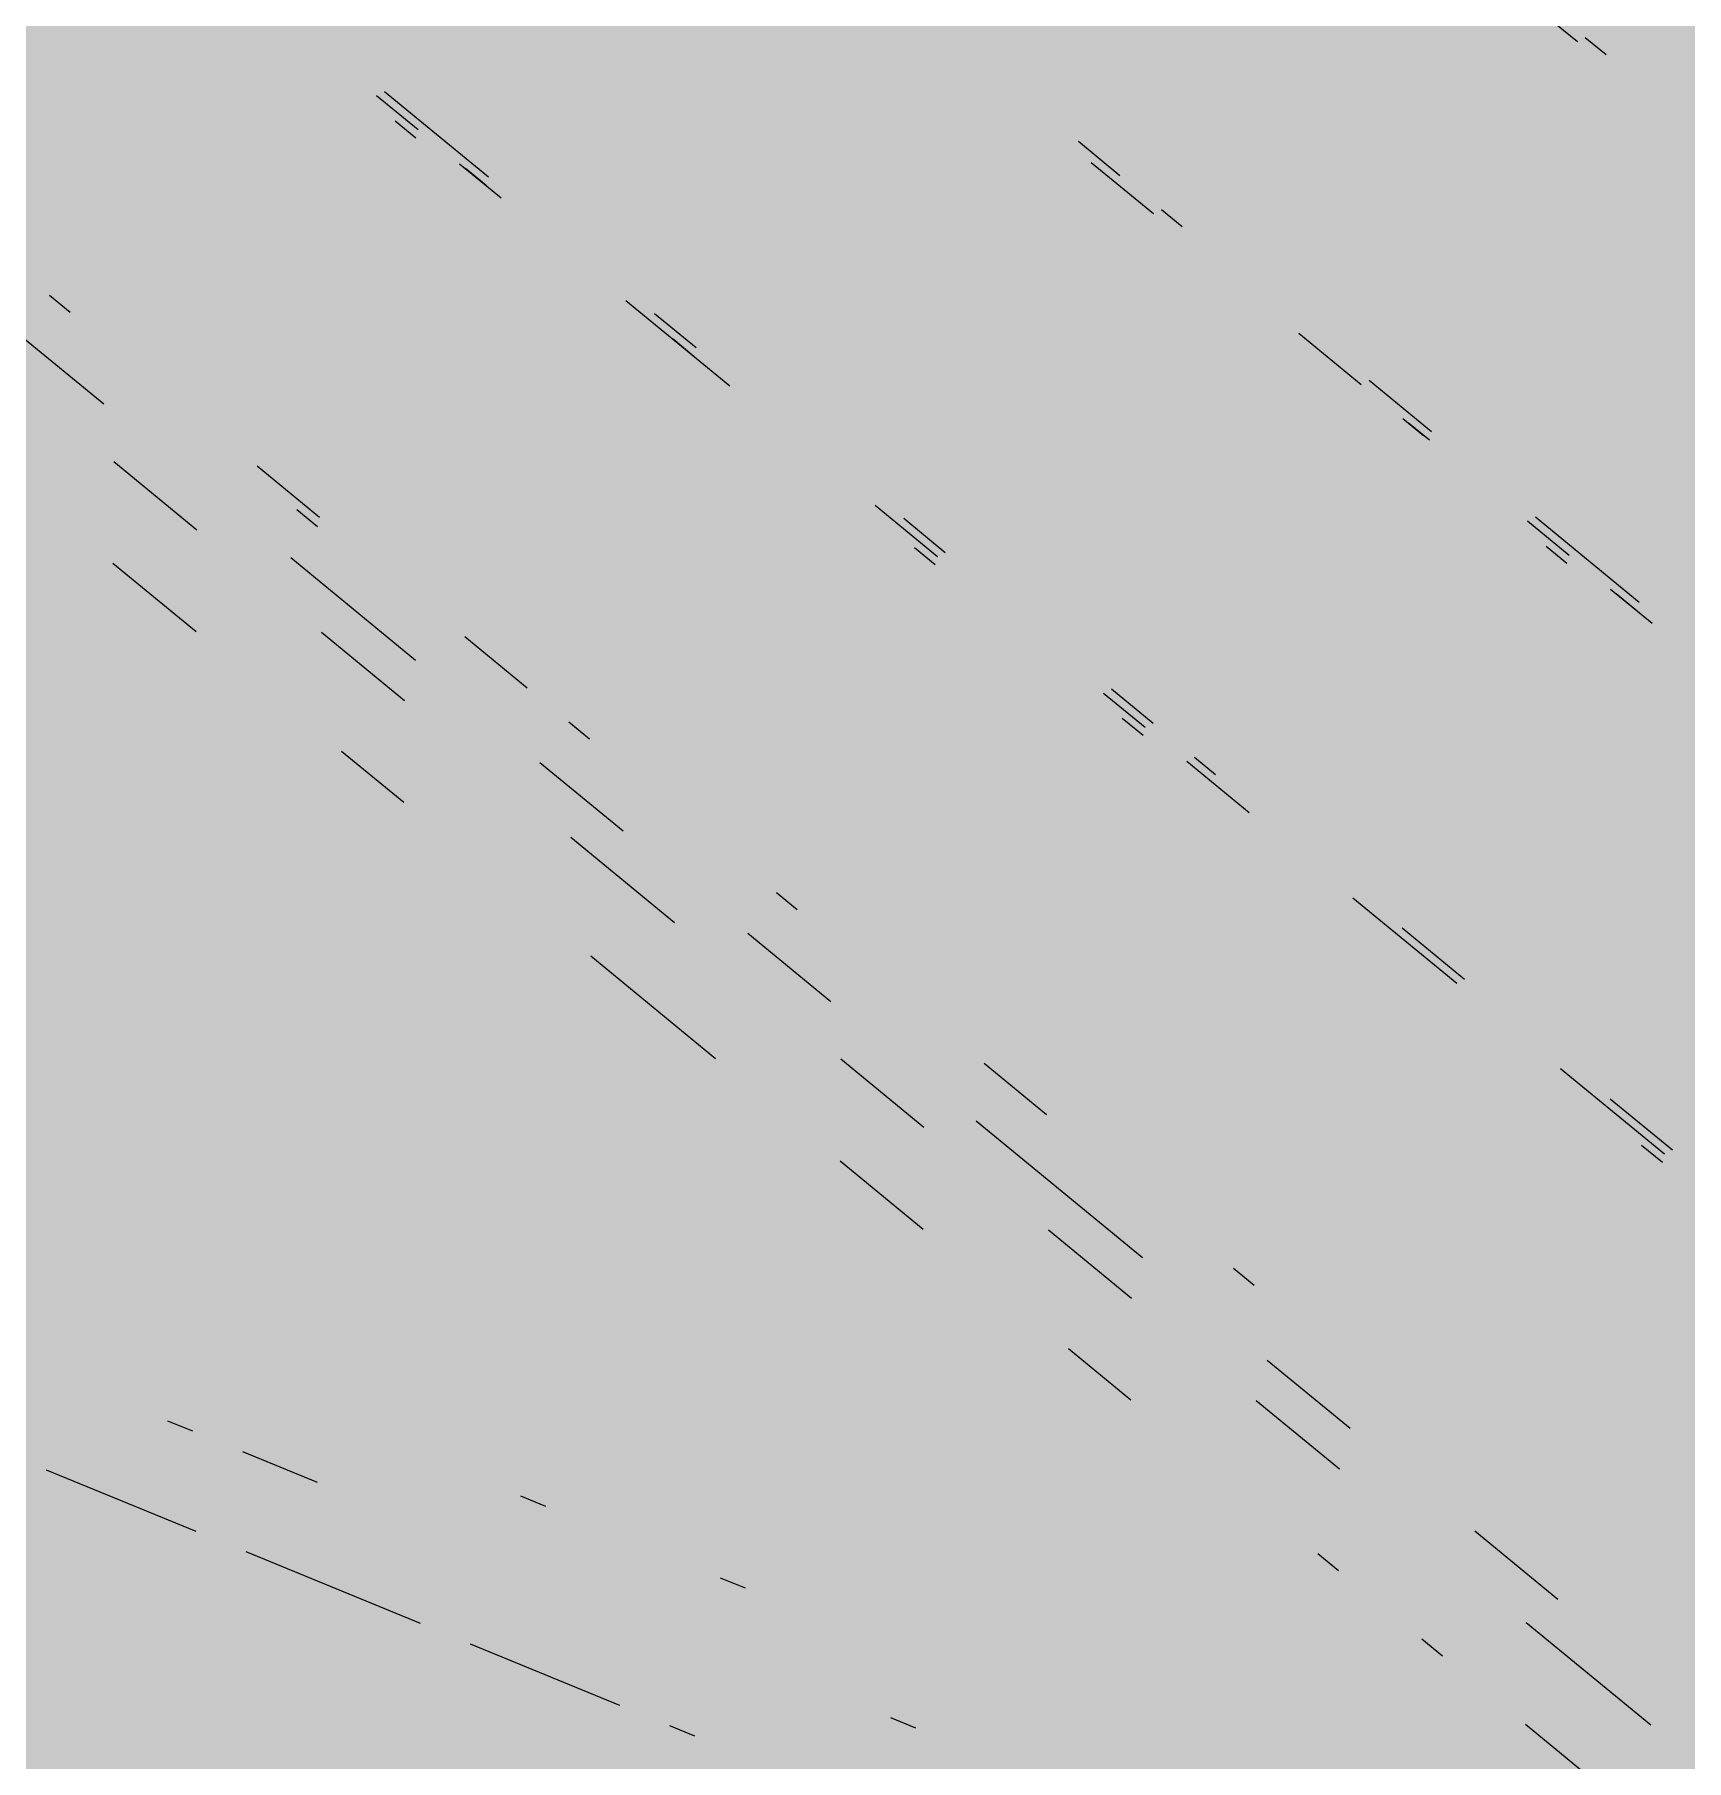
# Paper-space layout '03 3D Building and Roof' of a CAD drawing. Header units: millimetres. Extents: x 5 to 415, y 5 to 292.
# Drawn here: x 255.083 to 257.689, y 71.711 to 74.434 of the extents above; entities that cross this region are included whole.
import ezdxf

# ---------------------------------------------------------------- set-up
doc = ezdxf.new("R2010")
doc.units = ezdxf.units.MM
doc.layers.add('EXISTING', color=7, linetype='Continuous')
doc.layers.add('IMAGES', color=7, linetype='Continuous')

# ---------------------------------------------------------------- blocks, each defined once
blk = doc.blocks.new('SHEET_03')
at = {"layer": 'EXISTING', "color": 250, "lineweight": 9}
for p, q in [((257.4185, 74.5035), (257.5168, 74.4227)), ((257.562, 74.4016), (257.5293, 74.4285)), ((255.6228, 74.3375), (255.6884, 74.2836)), ((255.7992, 74.2087), (255.6353, 74.3434)), ((255.685, 74.2702), (255.6522, 74.2972)), ((256.7953, 74.2109), (256.7297, 74.2648)), ((255.7539, 74.2298), (255.8194, 74.1759)), ((256.75, 74.232), (256.8483, 74.1512)), ((255.7958, 74.1953), (255.763, 74.2222)), ((256.8935, 74.1301), (256.8608, 74.157)), ((255.1396, 73.9952), (255.1068, 74.0222)), ((256.016, 74.0143), (256.1798, 73.8796)), ((256.1268, 73.9394), (256.0613, 73.9932)), ((255.0616, 73.9586), (255.1926, 73.8509)), ((256.1234, 73.926), (256.0906, 73.9529)), ((257.0776, 73.9626), (257.1759, 73.8818)), ((257.2867, 73.8069), (257.1884, 73.8877)), ((257.2415, 73.828), (257.2742, 73.801)), ((257.2833, 73.7935), (257.2506, 73.8204)), ((255.2083, 73.7601), (255.3394, 73.6524)), ((255.5328, 73.672), (255.4345, 73.7528)), ((255.5298, 73.6571), (255.497, 73.6841)), ((256.4092, 73.6911), (256.5075, 73.6103)), ((256.5199, 73.6162), (256.4544, 73.67)), ((257.438, 73.6664), (257.5036, 73.6125)), ((257.6143, 73.5376), (257.4505, 73.6722)), ((257.5002, 73.5991), (257.4674, 73.626)), ((255.3382, 73.4913), (255.2071, 73.599)), ((255.4875, 73.6085), (255.6841, 73.4469)), ((256.5041, 73.5969), (256.4713, 73.6238)), ((257.5691, 73.5586), (257.6346, 73.5048)), ((257.611, 73.5241), (257.5782, 73.5511)), ((255.536, 73.4908), (255.667, 73.383)), ((255.8604, 73.4027), (255.7621, 73.4835)), ((256.7696, 73.3948), (256.8351, 73.341)), ((256.8476, 73.3468), (256.7821, 73.4007)), ((256.8317, 73.3276), (256.7989, 73.3545)), ((255.9587, 73.3219), (255.9259, 73.3488)), ((255.6658, 73.222), (255.5675, 73.3028)), ((255.8806, 73.2853), (256.0117, 73.1775)), ((256.9006, 73.2871), (256.9989, 73.2063)), ((256.9459, 73.266), (256.9131, 73.293)), ((255.9291, 73.1676), (256.0929, 73.0329)), ((256.2863, 73.0526), (256.2536, 73.0795)), ((257.1627, 73.0717), (257.3265, 72.937)), ((256.2083, 73.0159), (256.3393, 72.9082)), ((257.339, 72.9429), (257.2407, 73.0237)), ((256.1573, 72.818), (255.9607, 72.9796)), ((256.355, 72.8175), (256.4861, 72.7097)), ((256.6795, 72.7294), (256.5812, 72.8102)), ((257.4904, 72.8023), (257.6542, 72.6677)), ((257.6667, 72.6735), (257.5684, 72.7543)), ((256.5687, 72.7197), (256.8308, 72.5042)), ((257.6508, 72.6542), (257.618, 72.6812)), ((256.4849, 72.5486), (256.3539, 72.6564)), ((256.6827, 72.5481), (256.8137, 72.4404)), ((257.0071, 72.4601), (256.9744, 72.487)), ((256.8126, 72.2793), (256.7143, 72.3601)), ((257.0274, 72.3426), (257.1584, 72.2349)), ((257.0103, 72.2788), (257.1414, 72.1711)), ((255.2933, 72.2468), (255.3326, 72.2307)), ((255.4112, 72.1984), (255.5292, 72.1499)), ((255.3384, 72.0721), (255.1025, 72.169)), ((255.8899, 72.1117), (255.8506, 72.1278)), ((257.355, 72.0733), (257.4861, 71.9655)), ((255.6923, 71.9268), (255.4171, 72.0398)), ((257.1402, 72.01), (257.1074, 72.0369)), ((256.2045, 71.9825), (256.1652, 71.9986)), ((257.4362, 71.9287), (257.6328, 71.7671)), ((256.0068, 71.7976), (255.7709, 71.8945)), ((257.304, 71.8753), (257.2712, 71.9023)), ((256.4334, 71.7785), (256.4727, 71.7624)), ((256.1248, 71.7492), (256.0855, 71.7653)), ((257.6316, 71.606), (257.4351, 71.7676))]:
    blk.add_line(p, q, dxfattribs=at)
at = {"layer": 'IMAGES', "color": 7}
for points in [[(254.8364, 74.4202), (255.2218, 74.4202), (254.8364, 74.5166), (255.2218, 74.5166)], [(255.2218, 74.4202), (255.3182, 74.4202), (255.2218, 74.5166), (255.3182, 74.5166)], [(255.3182, 74.4202), (255.5109, 74.4202), (255.3182, 74.5166), (255.5109, 74.5166)], [(255.5109, 74.4202), (255.6073, 74.4202), (255.5109, 74.5166), (255.6073, 74.5166)], [(255.6073, 74.4202), (256.1855, 74.4202), (255.6073, 74.5166), (256.1855, 74.5166)], [(256.1855, 74.4202), (256.2818, 74.4202), (256.1855, 74.5166), (256.2818, 74.5166)], [(256.2818, 74.4202), (256.3782, 74.4202), (256.2818, 74.5166), (256.3782, 74.5166)], [(256.3782, 74.4202), (256.5709, 74.4202), (256.3782, 74.5166), (256.5709, 74.5166)], [(256.5709, 74.4202), (257.2455, 74.4202), (256.5709, 74.5166), (257.2455, 74.5166)], [(257.2455, 74.4202), (257.3418, 74.4202), (257.2455, 74.5166), (257.3418, 74.5166)], [(257.3418, 74.4202), (257.5345, 74.4202), (257.3418, 74.5166), (257.5345, 74.5166)], [(257.5345, 74.4202), (257.6309, 74.4202), (257.5345, 74.5166), (257.6309, 74.5166)], [(257.6309, 74.4202), (257.7273, 74.4202), (257.6309, 74.5166), (257.7273, 74.5166)], [(254.9327, 74.3238), (255.3182, 74.3238), (254.9327, 74.4202), (255.3182, 74.4202)], [(255.3182, 74.3238), (255.5109, 74.3238), (255.3182, 74.4202), (255.5109, 74.4202)], [(255.5109, 74.3238), (255.6073, 74.3238), (255.5109, 74.4202), (255.6073, 74.4202)], [(255.6073, 74.3238), (255.7036, 74.3238), (255.6073, 74.4202), (255.7036, 74.4202)], [(255.7036, 74.3238), (255.8, 74.3238), (255.7036, 74.4202), (255.8, 74.4202)], [(255.8, 74.3238), (255.8964, 74.3238), (255.8, 74.4202), (255.8964, 74.4202)], [(255.8964, 74.3238), (256.3782, 74.3238), (255.8964, 74.4202), (256.3782, 74.4202)], [(256.3782, 74.3238), (256.4745, 74.3238), (256.3782, 74.4202), (256.4745, 74.4202)], [(256.4745, 74.3238), (256.6673, 74.3238), (256.4745, 74.4202), (256.6673, 74.4202)], [(256.6673, 74.3238), (256.7636, 74.3238), (256.6673, 74.4202), (256.7636, 74.4202)], [(256.7636, 74.3238), (256.86, 74.3238), (256.7636, 74.4202), (256.86, 74.4202)], [(256.86, 74.3238), (257.3418, 74.3238), (256.86, 74.4202), (257.3418, 74.4202)], [(257.3418, 74.3238), (257.4382, 74.3238), (257.3418, 74.4202), (257.4382, 74.4202)], [(257.4382, 74.3238), (257.6309, 74.3238), (257.4382, 74.4202), (257.6309, 74.4202)], [(257.6309, 74.3238), (257.7273, 74.3238), (257.6309, 74.4202), (257.7273, 74.4202)], [(255.0291, 74.2274), (255.1255, 74.2274), (255.0291, 74.3238), (255.1255, 74.3238)], [(255.1255, 74.2274), (255.5109, 74.2274), (255.1255, 74.3238), (255.5109, 74.3238)], [(255.5109, 74.2274), (255.6073, 74.2274), (255.5109, 74.3238), (255.6073, 74.3238)], [(255.6073, 74.2274), (255.8, 74.2274), (255.6073, 74.3238), (255.8, 74.3238)], [(255.8, 74.2274), (255.8964, 74.2274), (255.8, 74.3238), (255.8964, 74.3238)], [(255.8964, 74.2274), (255.9927, 74.2274), (255.8964, 74.3238), (255.9927, 74.3238)], [(255.9927, 74.2274), (256.4745, 74.2274), (255.9927, 74.3238), (256.4745, 74.3238)], [(256.4745, 74.2274), (256.5709, 74.2274), (256.4745, 74.3238), (256.5709, 74.3238)], [(256.5709, 74.2274), (256.6673, 74.2274), (256.5709, 74.3238), (256.6673, 74.3238)], [(256.6673, 74.2274), (256.7636, 74.2274), (256.6673, 74.3238), (256.7636, 74.3238)], [(256.7636, 74.2274), (256.86, 74.2274), (256.7636, 74.3238), (256.86, 74.3238)], [(256.86, 74.2274), (256.9564, 74.2274), (256.86, 74.3238), (256.9564, 74.3238)], [(256.9564, 74.2274), (257.4382, 74.2274), (256.9564, 74.3238), (257.4382, 74.3238)], [(257.4382, 74.2274), (257.5345, 74.2274), (257.4382, 74.3238), (257.5345, 74.3238)], [(257.5345, 74.2274), (257.6309, 74.2274), (257.5345, 74.3238), (257.6309, 74.3238)], [(257.6309, 74.2274), (257.7273, 74.2274), (257.6309, 74.3238), (257.7273, 74.3238)], [(255.0291, 74.131), (255.1255, 74.131), (255.0291, 74.2274), (255.1255, 74.2274)], [(255.1255, 74.131), (255.2218, 74.131), (255.1255, 74.2274), (255.2218, 74.2274)], [(255.2218, 74.131), (255.6073, 74.131), (255.2218, 74.2274), (255.6073, 74.2274)], [(255.6073, 74.131), (255.7036, 74.131), (255.6073, 74.2274), (255.7036, 74.2274)], [(255.7036, 74.131), (255.8, 74.131), (255.7036, 74.2274), (255.8, 74.2274)], [(255.8, 74.0346), (255.9927, 74.0346), (255.8, 74.2274), (255.9927, 74.2274)], [(255.9927, 74.131), (256.0891, 74.131), (255.9927, 74.2274), (256.0891, 74.2274)], [(256.0891, 74.131), (256.5709, 74.131), (256.0891, 74.2274), (256.5709, 74.2274)], [(256.5709, 74.131), (256.6673, 74.131), (256.5709, 74.2274), (256.6673, 74.2274)], [(256.6673, 74.131), (256.7636, 74.131), (256.6673, 74.2274), (256.7636, 74.2274)], [(256.7636, 74.131), (256.86, 74.131), (256.7636, 74.2274), (256.86, 74.2274)], [(256.86, 74.131), (256.9564, 74.131), (256.86, 74.2274), (256.9564, 74.2274)], [(256.9564, 74.131), (257.0527, 74.131), (256.9564, 74.2274), (257.0527, 74.2274)], [(257.0527, 74.131), (257.5345, 74.131), (257.0527, 74.2274), (257.5345, 74.2274)], [(257.5345, 74.131), (257.6309, 74.131), (257.5345, 74.2274), (257.6309, 74.2274)], [(257.6309, 74.131), (257.7273, 74.131), (257.6309, 74.2274), (257.7273, 74.2274)], [(255.0291, 74.0346), (255.1255, 74.0346), (255.0291, 74.131), (255.1255, 74.131)], [(255.1255, 74.0346), (255.3182, 74.0346), (255.1255, 74.131), (255.3182, 74.131)], [(255.3182, 74.0346), (255.7036, 74.0346), (255.3182, 74.131), (255.7036, 74.131)], [(255.7036, 74.0346), (255.8, 74.0346), (255.7036, 74.131), (255.8, 74.131)], [(255.9927, 74.0346), (256.0891, 74.0346), (255.9927, 74.131), (256.0891, 74.131)], [(256.0891, 74.0346), (256.1855, 74.0346), (256.0891, 74.131), (256.1855, 74.131)], [(256.1855, 74.0346), (256.6673, 74.0346), (256.1855, 74.131), (256.6673, 74.131)], [(256.6673, 74.0346), (256.7636, 74.0346), (256.6673, 74.131), (256.7636, 74.131)], [(256.7636, 74.0346), (256.86, 74.0346), (256.7636, 74.131), (256.86, 74.131)], [(256.86, 74.0346), (256.9564, 74.0346), (256.86, 74.131), (256.9564, 74.131)], [(256.9564, 74.0346), (257.0527, 74.0346), (256.9564, 74.131), (257.0527, 74.131)], [(257.0527, 74.0346), (257.1491, 74.0346), (257.0527, 74.131), (257.1491, 74.131)], [(257.1491, 74.0346), (257.8236, 74.0346), (257.1491, 74.131), (257.8236, 74.131)], [(255.0291, 73.9382), (255.1255, 73.9382), (255.0291, 74.0346), (255.1255, 74.0346)], [(255.1255, 73.8418), (255.2218, 73.8418), (255.1255, 74.0346), (255.2218, 74.0346)], [(255.2218, 73.9382), (255.3182, 73.9382), (255.2218, 74.0346), (255.3182, 74.0346)], [(255.3182, 73.9382), (255.4145, 73.9382), (255.3182, 74.0346), (255.4145, 74.0346)], [(255.4145, 73.9382), (255.8, 73.9382), (255.4145, 74.0346), (255.8, 74.0346)], [(255.8, 73.9382), (255.9927, 73.9382), (255.8, 74.0346), (255.9927, 74.0346)], [(255.9927, 73.9382), (256.1855, 73.9382), (255.9927, 74.0346), (256.1855, 74.0346)], [(256.1855, 73.9382), (256.2818, 73.9382), (256.1855, 74.0346), (256.2818, 74.0346)], [(256.2818, 73.9382), (256.7636, 73.9382), (256.2818, 74.0346), (256.7636, 74.0346)], [(256.7636, 73.9382), (256.86, 73.9382), (256.7636, 74.0346), (256.86, 74.0346)], [(256.86, 73.9382), (256.9564, 73.9382), (256.86, 74.0346), (256.9564, 74.0346)], [(256.9564, 73.9382), (257.0527, 73.9382), (256.9564, 74.0346), (257.0527, 74.0346)], [(257.0527, 73.9382), (257.1491, 73.9382), (257.0527, 74.0346), (257.1491, 74.0346)], [(257.1491, 73.9382), (257.2455, 73.9382), (257.1491, 74.0346), (257.2455, 74.0346)], [(257.2455, 73.9382), (257.3418, 73.9382), (257.2455, 74.0346), (257.3418, 74.0346)], [(257.3418, 73.9382), (257.8236, 73.9382), (257.3418, 74.0346), (257.8236, 74.0346)], [(255.0291, 73.8418), (255.1255, 73.8418), (255.0291, 73.9382), (255.1255, 73.9382)], [(255.2218, 73.8418), (255.3182, 73.8418), (255.2218, 73.9382), (255.3182, 73.9382)], [(255.3182, 73.8418), (255.4145, 73.8418), (255.3182, 73.9382), (255.4145, 73.9382)], [(255.4145, 73.8418), (255.5109, 73.8418), (255.4145, 73.9382), (255.5109, 73.9382)], [(255.5109, 73.8418), (255.8964, 73.8418), (255.5109, 73.9382), (255.8964, 73.9382)], [(255.8964, 73.8418), (255.9927, 73.8418), (255.8964, 73.9382), (255.9927, 73.9382)], [(255.9927, 73.8418), (256.0891, 73.8418), (255.9927, 73.9382), (256.0891, 73.9382)], [(256.0891, 73.8418), (256.2818, 73.8418), (256.0891, 73.9382), (256.2818, 73.9382)], [(256.2818, 73.8418), (256.3782, 73.8418), (256.2818, 73.9382), (256.3782, 73.9382)], [(256.3782, 73.8418), (256.9564, 73.8418), (256.3782, 73.9382), (256.9564, 73.9382)], [(256.9564, 73.8418), (257.0527, 73.8418), (256.9564, 73.9382), (257.0527, 73.9382)], [(257.0527, 73.8418), (257.2455, 73.8418), (257.0527, 73.9382), (257.2455, 73.9382)], [(257.2455, 73.8418), (257.3418, 73.8418), (257.2455, 73.9382), (257.3418, 73.9382)], [(257.3418, 73.8418), (257.4382, 73.8418), (257.3418, 73.9382), (257.4382, 73.9382)], [(257.4382, 73.8418), (257.92, 73.8418), (257.4382, 73.9382), (257.92, 73.9382)], [(255.0291, 73.7454), (255.1255, 73.7454), (255.0291, 73.8418), (255.1255, 73.8418)], [(255.1255, 73.7454), (255.3182, 73.7454), (255.1255, 73.8418), (255.3182, 73.8418)], [(255.3182, 73.7454), (255.4145, 73.7454), (255.3182, 73.8418), (255.4145, 73.8418)], [(255.4145, 73.7454), (255.5109, 73.7454), (255.4145, 73.8418), (255.5109, 73.8418)], [(255.5109, 73.7454), (255.6073, 73.7454), (255.5109, 73.8418), (255.6073, 73.8418)], [(255.6073, 73.7454), (255.9927, 73.7454), (255.6073, 73.8418), (255.9927, 73.8418)], [(255.9927, 73.7454), (256.0891, 73.7454), (255.9927, 73.8418), (256.0891, 73.8418)], [(256.0891, 73.7454), (256.1855, 73.7454), (256.0891, 73.8418), (256.1855, 73.8418)], [(256.1855, 73.7454), (256.2818, 73.7454), (256.1855, 73.8418), (256.2818, 73.8418)], [(256.2818, 73.7454), (256.3782, 73.7454), (256.2818, 73.8418), (256.3782, 73.8418)], [(256.3782, 73.7454), (256.5709, 73.7454), (256.3782, 73.8418), (256.5709, 73.8418)], [(256.5709, 73.7454), (257.0527, 73.7454), (256.5709, 73.8418), (257.0527, 73.8418)], [(257.0527, 73.7454), (257.1491, 73.7454), (257.0527, 73.8418), (257.1491, 73.8418)], [(257.1491, 73.7454), (257.3418, 73.7454), (257.1491, 73.8418), (257.3418, 73.8418)], [(257.3418, 73.7454), (257.4382, 73.7454), (257.3418, 73.8418), (257.4382, 73.8418)], [(257.4382, 73.7454), (257.5345, 73.7454), (257.4382, 73.8418), (257.5345, 73.8418)], [(257.5345, 73.7454), (258.0164, 73.7454), (257.5345, 73.8418), (258.0164, 73.8418)], [(254.9327, 73.649), (255.1255, 73.649), (254.9327, 73.7454), (255.1255, 73.7454)], [(255.1255, 73.649), (255.2218, 73.649), (255.1255, 73.7454), (255.2218, 73.7454)], [(255.2218, 73.649), (255.4145, 73.649), (255.2218, 73.7454), (255.4145, 73.7454)], [(255.4145, 73.649), (255.5109, 73.649), (255.4145, 73.7454), (255.5109, 73.7454)], [(255.5109, 73.649), (255.6073, 73.649), (255.5109, 73.7454), (255.6073, 73.7454)], [(255.6073, 73.649), (255.7036, 73.649), (255.6073, 73.7454), (255.7036, 73.7454)], [(255.7036, 73.649), (256.1855, 73.649), (255.7036, 73.7454), (256.1855, 73.7454)], [(256.1855, 73.649), (256.2818, 73.649), (256.1855, 73.7454), (256.2818, 73.7454)], [(256.2818, 73.649), (256.3782, 73.649), (256.2818, 73.7454), (256.3782, 73.7454)], [(256.3782, 73.649), (256.4745, 73.649), (256.3782, 73.7454), (256.4745, 73.7454)], [(256.4745, 73.649), (256.5709, 73.649), (256.4745, 73.7454), (256.5709, 73.7454)], [(256.5709, 73.649), (256.6673, 73.649), (256.5709, 73.7454), (256.6673, 73.7454)], [(256.6673, 73.649), (257.2455, 73.649), (256.6673, 73.7454), (257.2455, 73.7454)], [(257.2455, 73.649), (257.3418, 73.649), (257.2455, 73.7454), (257.3418, 73.7454)], [(257.3418, 73.649), (257.4382, 73.649), (257.3418, 73.7454), (257.4382, 73.7454)], [(257.4382, 73.649), (257.5345, 73.649), (257.4382, 73.7454), (257.5345, 73.7454)], [(257.5345, 73.649), (257.6309, 73.649), (257.5345, 73.7454), (257.6309, 73.7454)], [(257.6309, 73.649), (258.1127, 73.649), (257.6309, 73.7454), (258.1127, 73.7454)], [(255.0291, 73.5526), (255.1255, 73.5526), (255.0291, 73.649), (255.1255, 73.649)], [(255.1255, 73.5526), (255.2218, 73.5526), (255.1255, 73.649), (255.2218, 73.649)], [(255.2218, 73.5526), (255.3182, 73.5526), (255.2218, 73.649), (255.3182, 73.649)], [(255.3182, 73.5526), (255.5109, 73.5526), (255.3182, 73.649), (255.5109, 73.649)], [(255.5109, 73.5526), (255.6073, 73.5526), (255.5109, 73.649), (255.6073, 73.649)], [(255.6073, 73.5526), (255.7036, 73.5526), (255.6073, 73.649), (255.7036, 73.649)], [(255.7036, 73.5526), (255.8, 73.5526), (255.7036, 73.649), (255.8, 73.649)], [(255.8, 73.5526), (255.8964, 73.5526), (255.8, 73.649), (255.8964, 73.649)], [(255.8964, 73.5526), (256.2818, 73.5526), (255.8964, 73.649), (256.2818, 73.649)], [(256.2818, 73.5526), (256.3782, 73.5526), (256.2818, 73.649), (256.3782, 73.649)], [(256.3782, 73.5526), (256.4745, 73.5526), (256.3782, 73.649), (256.4745, 73.649)], [(256.4745, 73.5526), (256.5709, 73.5526), (256.4745, 73.649), (256.5709, 73.649)], [(256.5709, 73.5526), (256.6673, 73.5526), (256.5709, 73.649), (256.6673, 73.649)], [(256.6673, 73.5526), (256.7636, 73.5526), (256.6673, 73.649), (256.7636, 73.649)], [(256.7636, 73.5526), (257.3418, 73.5526), (256.7636, 73.649), (257.3418, 73.649)], [(257.3418, 73.5526), (257.4382, 73.5526), (257.3418, 73.649), (257.4382, 73.649)], [(257.4382, 73.5526), (257.6309, 73.5526), (257.4382, 73.649), (257.6309, 73.649)], [(257.6309, 73.5526), (257.7273, 73.5526), (257.6309, 73.649), (257.7273, 73.649)], [(255.0291, 73.4562), (255.1255, 73.4562), (255.0291, 73.5526), (255.1255, 73.5526)], [(255.1255, 73.4562), (255.2218, 73.4562), (255.1255, 73.5526), (255.2218, 73.5526)], [(255.2218, 73.4562), (255.3182, 73.4562), (255.2218, 73.5526), (255.3182, 73.5526)], [(255.3182, 73.4562), (255.4145, 73.4562), (255.3182, 73.5526), (255.4145, 73.5526)], [(255.4145, 73.4562), (255.5109, 73.4562), (255.4145, 73.5526), (255.5109, 73.5526)], [(255.5109, 73.4562), (255.6073, 73.4562), (255.5109, 73.5526), (255.6073, 73.5526)], [(255.6073, 73.4562), (255.8, 73.4562), (255.6073, 73.5526), (255.8, 73.5526)], [(255.8, 73.4562), (255.8964, 73.4562), (255.8, 73.5526), (255.8964, 73.5526)], [(255.8964, 73.4562), (255.9927, 73.4562), (255.8964, 73.5526), (255.9927, 73.5526)], [(255.9927, 73.4562), (256.3782, 73.4562), (255.9927, 73.5526), (256.3782, 73.5526)], [(256.3782, 73.4562), (256.4745, 73.4562), (256.3782, 73.5526), (256.4745, 73.5526)], [(256.4745, 73.4562), (256.5709, 73.4562), (256.4745, 73.5526), (256.5709, 73.5526)], [(256.5709, 73.4562), (256.6673, 73.4562), (256.5709, 73.5526), (256.6673, 73.5526)], [(256.6673, 73.4562), (256.7636, 73.4562), (256.6673, 73.5526), (256.7636, 73.5526)], [(256.7636, 73.4562), (256.86, 73.4562), (256.7636, 73.5526), (256.86, 73.5526)], [(256.86, 73.4562), (257.5345, 73.4562), (256.86, 73.5526), (257.5345, 73.5526)], [(257.5345, 73.4562), (257.6309, 73.4562), (257.5345, 73.5526), (257.6309, 73.5526)], [(257.6309, 73.3598), (257.7273, 73.3598), (257.6309, 73.5526), (257.7273, 73.5526)], [(254.1618, 73.3598), (255.2218, 73.3598), (254.1618, 73.4562), (255.2218, 73.4562)], [(255.2218, 73.3598), (255.3182, 73.3598), (255.2218, 73.4562), (255.3182, 73.4562)], [(255.3182, 73.3598), (255.4145, 73.3598), (255.3182, 73.4562), (255.4145, 73.4562)], [(255.4145, 73.3598), (255.5109, 73.3598), (255.4145, 73.4562), (255.5109, 73.4562)], [(255.5109, 73.3598), (255.6073, 73.3598), (255.5109, 73.4562), (255.6073, 73.4562)], [(255.6073, 73.3598), (255.7036, 73.3598), (255.6073, 73.4562), (255.7036, 73.4562)], [(255.7036, 73.2634), (255.8, 73.2634), (255.7036, 73.4562), (255.8, 73.4562)], [(255.8, 73.2634), (255.8964, 73.2634), (255.8, 73.4562), (255.8964, 73.4562)], [(255.8964, 73.3598), (255.9927, 73.3598), (255.8964, 73.4562), (255.9927, 73.4562)], [(255.9927, 73.3598), (256.0891, 73.3598), (255.9927, 73.4562), (256.0891, 73.4562)], [(256.0891, 73.3598), (256.5709, 73.3598), (256.0891, 73.4562), (256.5709, 73.4562)], [(256.5709, 73.3598), (256.6673, 73.3598), (256.5709, 73.4562), (256.6673, 73.4562)], [(256.6673, 73.3598), (256.7636, 73.3598), (256.6673, 73.4562), (256.7636, 73.4562)], [(256.7636, 73.3598), (256.86, 73.3598), (256.7636, 73.4562), (256.86, 73.4562)], [(256.86, 73.3598), (256.9564, 73.3598), (256.86, 73.4562), (256.9564, 73.4562)], [(256.9564, 73.3598), (257.0527, 73.3598), (256.9564, 73.4562), (257.0527, 73.4562)], [(257.0527, 73.3598), (257.5345, 73.3598), (257.0527, 73.4562), (257.5345, 73.4562)], [(257.5345, 73.3598), (257.6309, 73.3598), (257.5345, 73.4562), (257.6309, 73.4562)], [(254.3545, 73.2634), (255.2218, 73.2634), (254.3545, 73.3598), (255.2218, 73.3598)], [(255.2218, 73.2634), (255.3182, 73.2634), (255.2218, 73.3598), (255.3182, 73.3598)], [(255.3182, 73.2634), (255.4145, 73.2634), (255.3182, 73.3598), (255.4145, 73.3598)], [(255.4145, 73.2634), (255.5109, 73.2634), (255.4145, 73.3598), (255.5109, 73.3598)], [(255.5109, 73.2634), (255.6073, 73.2634), (255.5109, 73.3598), (255.6073, 73.3598)], [(255.6073, 73.167), (255.7036, 73.167), (255.6073, 73.3598), (255.7036, 73.3598)], [(255.8964, 73.2634), (256.0891, 73.2634), (255.8964, 73.3598), (256.0891, 73.3598)], [(256.0891, 73.2634), (256.1855, 73.2634), (256.0891, 73.3598), (256.1855, 73.3598)], [(256.1855, 73.2634), (256.2818, 73.2634), (256.1855, 73.3598), (256.2818, 73.3598)], [(256.2818, 73.2634), (256.5709, 73.2634), (256.2818, 73.3598), (256.5709, 73.3598)], [(256.5709, 73.2634), (256.6673, 73.2634), (256.5709, 73.3598), (256.6673, 73.3598)], [(256.6673, 73.2634), (256.7636, 73.2634), (256.6673, 73.3598), (256.7636, 73.3598)], [(256.7636, 73.2634), (256.9564, 73.2634), (256.7636, 73.3598), (256.9564, 73.3598)], [(256.9564, 73.2634), (257.0527, 73.2634), (256.9564, 73.3598), (257.0527, 73.3598)], [(257.0527, 73.2634), (257.1491, 73.2634), (257.0527, 73.3598), (257.1491, 73.3598)], [(257.1491, 73.2634), (257.5345, 73.2634), (257.1491, 73.3598), (257.5345, 73.3598)], [(257.5345, 73.2634), (257.6309, 73.2634), (257.5345, 73.3598), (257.6309, 73.3598)], [(257.6309, 73.2634), (257.7273, 73.2634), (257.6309, 73.3598), (257.7273, 73.3598)], [(254.6436, 73.167), (255.4145, 73.167), (254.6436, 73.2634), (255.4145, 73.2634)], [(255.4145, 73.167), (255.5109, 73.167), (255.4145, 73.2634), (255.5109, 73.2634)], [(255.5109, 73.167), (255.6073, 73.167), (255.5109, 73.2634), (255.6073, 73.2634)], [(255.7036, 73.167), (255.8, 73.167), (255.7036, 73.2634), (255.8, 73.2634)], [(255.8, 73.167), (255.8964, 73.167), (255.8, 73.2634), (255.8964, 73.2634)], [(255.8964, 73.167), (255.9927, 73.167), (255.8964, 73.2634), (255.9927, 73.2634)], [(255.9927, 73.167), (256.0891, 73.167), (255.9927, 73.2634), (256.0891, 73.2634)], [(256.0891, 73.167), (256.1855, 73.167), (256.0891, 73.2634), (256.1855, 73.2634)], [(256.1855, 73.167), (256.2818, 73.167), (256.1855, 73.2634), (256.2818, 73.2634)], [(256.2818, 73.167), (256.3782, 73.167), (256.2818, 73.2634), (256.3782, 73.2634)], [(256.3782, 73.167), (256.7636, 73.167), (256.3782, 73.2634), (256.7636, 73.2634)], [(256.7636, 73.167), (256.86, 73.167), (256.7636, 73.2634), (256.86, 73.2634)], [(256.86, 73.167), (257.0527, 73.167), (256.86, 73.2634), (257.0527, 73.2634)], [(257.0527, 73.167), (257.1491, 73.167), (257.0527, 73.2634), (257.1491, 73.2634)], [(257.1491, 73.167), (257.2455, 73.167), (257.1491, 73.2634), (257.2455, 73.2634)], [(257.2455, 73.167), (257.7273, 73.167), (257.2455, 73.2634), (257.7273, 73.2634)], [(254.74, 73.0706), (255.5109, 73.0706), (254.74, 73.167), (255.5109, 73.167)], [(255.5109, 73.0706), (255.6073, 73.0706), (255.5109, 73.167), (255.6073, 73.167)], [(255.6073, 73.0706), (255.7036, 73.0706), (255.6073, 73.167), (255.7036, 73.167)], [(255.7036, 73.0706), (255.8, 73.0706), (255.7036, 73.167), (255.8, 73.167)], [(255.8, 73.0706), (255.8964, 73.0706), (255.8, 73.167), (255.8964, 73.167)], [(255.8964, 73.0706), (255.9927, 73.0706), (255.8964, 73.167), (255.9927, 73.167)], [(255.9927, 73.0706), (256.0891, 73.0706), (255.9927, 73.167), (256.0891, 73.167)], [(256.0891, 73.0706), (256.1855, 73.0706), (256.0891, 73.167), (256.1855, 73.167)], [(256.1855, 73.0706), (256.2818, 73.0706), (256.1855, 73.167), (256.2818, 73.167)], [(256.2818, 73.0706), (256.3782, 73.0706), (256.2818, 73.167), (256.3782, 73.167)], [(256.3782, 73.0706), (256.4745, 73.0706), (256.3782, 73.167), (256.4745, 73.167)], [(256.4745, 73.0706), (256.9564, 73.0706), (256.4745, 73.167), (256.9564, 73.167)], [(256.9564, 73.0706), (257.0527, 73.0706), (256.9564, 73.167), (257.0527, 73.167)], [(257.0527, 73.0706), (257.2455, 73.0706), (257.0527, 73.167), (257.2455, 73.167)], [(257.2455, 73.0706), (257.3418, 73.0706), (257.2455, 73.167), (257.3418, 73.167)], [(257.3418, 73.0706), (257.8236, 73.0706), (257.3418, 73.167), (257.8236, 73.167)], [(255.0291, 72.9742), (255.6073, 72.9742), (255.0291, 73.0706), (255.6073, 73.0706)], [(255.6073, 72.9742), (255.7036, 72.9742), (255.6073, 73.0706), (255.7036, 73.0706)], [(255.7036, 72.9742), (255.8, 72.9742), (255.7036, 73.0706), (255.8, 73.0706)], [(255.8, 72.9742), (255.8964, 72.9742), (255.8, 73.0706), (255.8964, 73.0706)], [(255.8964, 72.9742), (255.9927, 72.9742), (255.8964, 73.0706), (255.9927, 73.0706)], [(255.9927, 72.9742), (256.0891, 72.9742), (255.9927, 73.0706), (256.0891, 73.0706)], [(256.0891, 72.9742), (256.2818, 72.9742), (256.0891, 73.0706), (256.2818, 73.0706)], [(256.2818, 72.9742), (256.3782, 72.9742), (256.2818, 73.0706), (256.3782, 73.0706)], [(256.3782, 72.9742), (256.4745, 72.9742), (256.3782, 73.0706), (256.4745, 73.0706)], [(256.4745, 72.9742), (256.5709, 72.9742), (256.4745, 73.0706), (256.5709, 73.0706)], [(256.5709, 72.9742), (256.9564, 72.9742), (256.5709, 73.0706), (256.9564, 73.0706)], [(256.9564, 72.9742), (257.0527, 72.9742), (256.9564, 73.0706), (257.0527, 73.0706)], [(257.0527, 72.9742), (257.1491, 72.9742), (257.0527, 73.0706), (257.1491, 73.0706)], [(257.1491, 72.9742), (257.3418, 72.9742), (257.1491, 73.0706), (257.3418, 73.0706)], [(257.3418, 72.9742), (257.4382, 72.9742), (257.3418, 73.0706), (257.4382, 73.0706)], [(257.4382, 72.9742), (258.0164, 72.9742), (257.4382, 73.0706), (258.0164, 73.0706)], [(255.0291, 72.8778), (255.7036, 72.8778), (255.0291, 72.9742), (255.7036, 72.9742)], [(255.7036, 72.8778), (255.8, 72.8778), (255.7036, 72.9742), (255.8, 72.9742)], [(255.8, 72.8778), (255.8964, 72.8778), (255.8, 72.9742), (255.8964, 72.9742)], [(255.8964, 72.8778), (256.1855, 72.8778), (255.8964, 72.9742), (256.1855, 72.9742)], [(256.1855, 72.8778), (256.2818, 72.8778), (256.1855, 72.9742), (256.2818, 72.9742)], [(256.2818, 72.8778), (256.3782, 72.8778), (256.2818, 72.9742), (256.3782, 72.9742)], [(256.3782, 72.8778), (256.4745, 72.8778), (256.3782, 72.9742), (256.4745, 72.9742)], [(256.4745, 72.8778), (256.5709, 72.8778), (256.4745, 72.9742), (256.5709, 72.9742)], [(256.5709, 72.8778), (256.6673, 72.8778), (256.5709, 72.9742), (256.6673, 72.9742)], [(256.6673, 72.8778), (257.1491, 72.8778), (256.6673, 72.9742), (257.1491, 72.9742)], [(257.1491, 72.8778), (257.2455, 72.8778), (257.1491, 72.9742), (257.2455, 72.9742)], [(257.2455, 72.8778), (257.4382, 72.8778), (257.2455, 72.9742), (257.4382, 72.9742)], [(257.4382, 72.8778), (258.1127, 72.8778), (257.4382, 72.9742), (258.1127, 72.9742)], [(255.0291, 72.4922), (255.1255, 72.4922), (255.0291, 72.8778), (255.1255, 72.8778)], [(255.1255, 72.7814), (255.8964, 72.7814), (255.1255, 72.8778), (255.8964, 72.8778)], [(255.8964, 72.7814), (255.9927, 72.7814), (255.8964, 72.8778), (255.9927, 72.8778)], [(255.9927, 72.7814), (256.0891, 72.7814), (255.9927, 72.8778), (256.0891, 72.8778)], [(256.0891, 72.7814), (256.1855, 72.7814), (256.0891, 72.8778), (256.1855, 72.8778)], [(256.1855, 72.7814), (256.2818, 72.7814), (256.1855, 72.8778), (256.2818, 72.8778)], [(256.2818, 72.7814), (256.4745, 72.7814), (256.2818, 72.8778), (256.4745, 72.8778)], [(256.4745, 72.7814), (256.5709, 72.7814), (256.4745, 72.8778), (256.5709, 72.8778)], [(256.5709, 72.7814), (256.6673, 72.7814), (256.5709, 72.8778), (256.6673, 72.8778)], [(256.6673, 72.7814), (256.7636, 72.7814), (256.6673, 72.8778), (256.7636, 72.8778)], [(256.7636, 72.7814), (257.2455, 72.7814), (256.7636, 72.8778), (257.2455, 72.8778)], [(257.2455, 72.7814), (257.3418, 72.7814), (257.2455, 72.8778), (257.3418, 72.8778)], [(257.3418, 72.7814), (257.4382, 72.7814), (257.3418, 72.8778), (257.4382, 72.8778)], [(257.4382, 72.7814), (257.5345, 72.7814), (257.4382, 72.8778), (257.5345, 72.8778)], [(257.5345, 72.7814), (257.6309, 72.7814), (257.5345, 72.8778), (257.6309, 72.8778)], [(257.6309, 72.7814), (257.7273, 72.7814), (257.6309, 72.8778), (257.7273, 72.8778)], [(255.1255, 72.685), (255.9927, 72.685), (255.1255, 72.7814), (255.9927, 72.7814)], [(255.9927, 72.685), (256.0891, 72.685), (255.9927, 72.7814), (256.0891, 72.7814)], [(256.0891, 72.685), (256.1855, 72.685), (256.0891, 72.7814), (256.1855, 72.7814)], [(256.1855, 72.685), (256.2818, 72.685), (256.1855, 72.7814), (256.2818, 72.7814)], [(256.2818, 72.685), (256.3782, 72.685), (256.2818, 72.7814), (256.3782, 72.7814)], [(256.3782, 72.685), (256.4745, 72.685), (256.3782, 72.7814), (256.4745, 72.7814)], [(256.4745, 72.685), (256.6673, 72.685), (256.4745, 72.7814), (256.6673, 72.7814)], [(256.6673, 72.685), (256.7636, 72.685), (256.6673, 72.7814), (256.7636, 72.7814)], [(256.7636, 72.685), (256.86, 72.685), (256.7636, 72.7814), (256.86, 72.7814)], [(256.86, 72.685), (256.9564, 72.685), (256.86, 72.7814), (256.9564, 72.7814)], [(256.9564, 72.685), (257.3418, 72.685), (256.9564, 72.7814), (257.3418, 72.7814)], [(257.3418, 72.685), (257.4382, 72.685), (257.3418, 72.7814), (257.4382, 72.7814)], [(257.4382, 72.685), (257.5345, 72.685), (257.4382, 72.7814), (257.5345, 72.7814)], [(257.5345, 72.685), (257.7273, 72.685), (257.5345, 72.7814), (257.7273, 72.7814)], [(255.1255, 72.5886), (256.0891, 72.5886), (255.1255, 72.685), (256.0891, 72.685)], [(256.0891, 72.5886), (256.1855, 72.5886), (256.0891, 72.685), (256.1855, 72.685)], [(256.1855, 72.5886), (256.2818, 72.5886), (256.1855, 72.685), (256.2818, 72.685)], [(256.2818, 72.5886), (256.3782, 72.5886), (256.2818, 72.685), (256.3782, 72.685)], [(256.3782, 72.5886), (256.4745, 72.5886), (256.3782, 72.685), (256.4745, 72.685)], [(256.4745, 72.5886), (256.5709, 72.5886), (256.4745, 72.685), (256.5709, 72.685)], [(256.5709, 72.5886), (256.6673, 72.5886), (256.5709, 72.685), (256.6673, 72.685)], [(256.6673, 72.5886), (256.7636, 72.5886), (256.6673, 72.685), (256.7636, 72.685)], [(256.7636, 72.5886), (256.86, 72.5886), (256.7636, 72.685), (256.86, 72.685)], [(256.86, 72.5886), (256.9564, 72.5886), (256.86, 72.685), (256.9564, 72.685)], [(256.9564, 72.5886), (257.0527, 72.5886), (256.9564, 72.685), (257.0527, 72.685)], [(257.0527, 72.5886), (257.4382, 72.5886), (257.0527, 72.685), (257.4382, 72.685)], [(257.4382, 72.5886), (257.5345, 72.5886), (257.4382, 72.685), (257.5345, 72.685)], [(257.5345, 72.5886), (257.6309, 72.5886), (257.5345, 72.685), (257.6309, 72.685)], [(257.6309, 72.5886), (257.7273, 72.5886), (257.6309, 72.685), (257.7273, 72.685)], [(255.1255, 72.4922), (255.2218, 72.4922), (255.1255, 72.5886), (255.2218, 72.5886)], [(255.2218, 72.4922), (255.3182, 72.4922), (255.2218, 72.5886), (255.3182, 72.5886)], [(255.3182, 72.4922), (256.1855, 72.4922), (255.3182, 72.5886), (256.1855, 72.5886)], [(256.1855, 72.4922), (256.2818, 72.4922), (256.1855, 72.5886), (256.2818, 72.5886)], [(256.2818, 72.4922), (256.3782, 72.4922), (256.2818, 72.5886), (256.3782, 72.5886)], [(256.3782, 72.4922), (256.4745, 72.4922), (256.3782, 72.5886), (256.4745, 72.5886)], [(256.4745, 72.4922), (256.6673, 72.4922), (256.4745, 72.5886), (256.6673, 72.5886)], [(256.6673, 72.4922), (256.7636, 72.4922), (256.6673, 72.5886), (256.7636, 72.5886)], [(256.7636, 72.4922), (256.86, 72.4922), (256.7636, 72.5886), (256.86, 72.5886)], [(256.86, 72.4922), (256.9564, 72.4922), (256.86, 72.5886), (256.9564, 72.5886)], [(256.9564, 72.4922), (257.0527, 72.4922), (256.9564, 72.5886), (257.0527, 72.5886)], [(257.0527, 72.4922), (257.1491, 72.4922), (257.0527, 72.5886), (257.1491, 72.5886)], [(257.1491, 72.4922), (257.6309, 72.4922), (257.1491, 72.5886), (257.6309, 72.5886)], [(257.6309, 72.4922), (257.7273, 72.4922), (257.6309, 72.5886), (257.7273, 72.5886)], [(255.0291, 72.3958), (255.1255, 72.3958), (255.0291, 72.4922), (255.1255, 72.4922)], [(255.1255, 72.3958), (255.3182, 72.3958), (255.1255, 72.4922), (255.3182, 72.4922)], [(255.3182, 72.3958), (255.5109, 72.3958), (255.3182, 72.4922), (255.5109, 72.4922)], [(255.5109, 72.3958), (256.3782, 72.3958), (255.5109, 72.4922), (256.3782, 72.4922)], [(256.3782, 72.3958), (256.4745, 72.3958), (256.3782, 72.4922), (256.4745, 72.4922)], [(256.4745, 72.3958), (256.5709, 72.3958), (256.4745, 72.4922), (256.5709, 72.4922)], [(256.5709, 72.3958), (256.6673, 72.3958), (256.5709, 72.4922), (256.6673, 72.4922)], [(256.6673, 72.203), (256.7636, 72.203), (256.6673, 72.4922), (256.7636, 72.4922)], [(256.7636, 72.3958), (256.86, 72.3958), (256.7636, 72.4922), (256.86, 72.4922)], [(256.86, 72.3958), (256.9564, 72.3958), (256.86, 72.4922), (256.9564, 72.4922)], [(256.9564, 72.3958), (257.0527, 72.3958), (256.9564, 72.4922), (257.0527, 72.4922)], [(257.0527, 72.3958), (257.1491, 72.3958), (257.0527, 72.4922), (257.1491, 72.4922)], [(257.1491, 72.3958), (257.2455, 72.3958), (257.1491, 72.4922), (257.2455, 72.4922)], [(257.2455, 72.3958), (257.7273, 72.3958), (257.2455, 72.4922), (257.7273, 72.4922)], [(255.0291, 72.203), (255.1255, 72.203), (255.0291, 72.3958), (255.1255, 72.3958)], [(255.1255, 72.2994), (255.2218, 72.2994), (255.1255, 72.3958), (255.2218, 72.3958)], [(255.2218, 72.2994), (255.3182, 72.2994), (255.2218, 72.3958), (255.3182, 72.3958)], [(255.3182, 72.2994), (255.4145, 72.2994), (255.3182, 72.3958), (255.4145, 72.3958)], [(255.4145, 72.2994), (255.5109, 72.2994), (255.4145, 72.3958), (255.5109, 72.3958)], [(255.5109, 72.2994), (255.6073, 72.2994), (255.5109, 72.3958), (255.6073, 72.3958)], [(255.6073, 72.2994), (255.7036, 72.2994), (255.6073, 72.3958), (255.7036, 72.3958)], [(255.7036, 72.2994), (255.8, 72.2994), (255.7036, 72.3958), (255.8, 72.3958)], [(255.8, 72.2994), (256.4745, 72.2994), (255.8, 72.3958), (256.4745, 72.3958)], [(256.4745, 72.2994), (256.5709, 72.2994), (256.4745, 72.3958), (256.5709, 72.3958)], [(256.5709, 72.2994), (256.6673, 72.2994), (256.5709, 72.3958), (256.6673, 72.3958)], [(256.7636, 72.2994), (257.0527, 72.2994), (256.7636, 72.3958), (257.0527, 72.3958)], [(257.0527, 72.2994), (257.1491, 72.2994), (257.0527, 72.3958), (257.1491, 72.3958)], [(257.1491, 72.2994), (257.2455, 72.2994), (257.1491, 72.3958), (257.2455, 72.3958)], [(257.2455, 72.2994), (257.3418, 72.2994), (257.2455, 72.3958), (257.3418, 72.3958)], [(257.3418, 72.2994), (257.8236, 72.2994), (257.3418, 72.3958), (257.8236, 72.3958)], [(255.1255, 72.203), (255.2218, 72.203), (255.1255, 72.2994), (255.2218, 72.2994)], [(255.2218, 72.203), (255.3182, 72.203), (255.2218, 72.2994), (255.3182, 72.2994)], [(255.3182, 72.1065), (255.4145, 72.1065), (255.3182, 72.2994), (255.4145, 72.2994)], [(255.4145, 72.203), (255.5109, 72.203), (255.4145, 72.2994), (255.5109, 72.2994)], [(255.5109, 72.203), (255.6073, 72.203), (255.5109, 72.2994), (255.6073, 72.2994)], [(255.6073, 72.203), (255.7036, 72.203), (255.6073, 72.2994), (255.7036, 72.2994)], [(255.7036, 72.203), (255.8, 72.203), (255.7036, 72.2994), (255.8, 72.2994)], [(255.8, 72.203), (255.8964, 72.203), (255.8, 72.2994), (255.8964, 72.2994)], [(255.8964, 72.203), (255.9927, 72.203), (255.8964, 72.2994), (255.9927, 72.2994)], [(255.9927, 72.203), (256.5709, 72.203), (255.9927, 72.2994), (256.5709, 72.2994)], [(256.5709, 72.203), (256.6673, 72.203), (256.5709, 72.2994), (256.6673, 72.2994)], [(256.7636, 72.203), (256.86, 72.203), (256.7636, 72.2994), (256.86, 72.2994)], [(256.86, 72.203), (256.9564, 72.203), (256.86, 72.2994), (256.9564, 72.2994)], [(256.9564, 72.203), (257.0527, 72.203), (256.9564, 72.2994), (257.0527, 72.2994)], [(257.0527, 72.203), (257.1491, 72.203), (257.0527, 72.2994), (257.1491, 72.2994)], [(257.1491, 72.203), (257.2455, 72.203), (257.1491, 72.2994), (257.2455, 72.2994)], [(257.2455, 72.203), (257.3418, 72.203), (257.2455, 72.2994), (257.3418, 72.2994)], [(257.3418, 72.203), (257.4382, 72.203), (257.3418, 72.2994), (257.4382, 72.2994)], [(257.4382, 72.203), (257.5345, 72.203), (257.4382, 72.2994), (257.5345, 72.2994)], [(257.5345, 72.203), (257.92, 72.203), (257.5345, 72.2994), (257.92, 72.2994)], [(255.0291, 72.0101), (255.1255, 72.0101), (255.0291, 72.203), (255.1255, 72.203)], [(255.1255, 72.1065), (255.2218, 72.1065), (255.1255, 72.203), (255.2218, 72.203)], [(255.2218, 72.1065), (255.3182, 72.1065), (255.2218, 72.203), (255.3182, 72.203)], [(255.4145, 72.1065), (255.5109, 72.1065), (255.4145, 72.203), (255.5109, 72.203)], [(255.5109, 72.1065), (255.6073, 72.1065), (255.5109, 72.203), (255.6073, 72.203)], [(255.6073, 72.1065), (255.7036, 72.1065), (255.6073, 72.203), (255.7036, 72.203)], [(255.7036, 72.1065), (255.9927, 72.1065), (255.7036, 72.203), (255.9927, 72.203)], [(255.9927, 72.1065), (256.1855, 72.1065), (255.9927, 72.203), (256.1855, 72.203)], [(256.1855, 72.1065), (256.6673, 72.1065), (256.1855, 72.203), (256.6673, 72.203)], [(256.6673, 72.1065), (256.7636, 72.1065), (256.6673, 72.203), (256.7636, 72.203)], [(256.7636, 72.1065), (256.86, 72.1065), (256.7636, 72.203), (256.86, 72.203)], [(256.86, 72.1065), (256.9564, 72.1065), (256.86, 72.203), (256.9564, 72.203)], [(256.9564, 72.1065), (257.0527, 72.1065), (256.9564, 72.203), (257.0527, 72.203)], [(257.0527, 72.1065), (257.1491, 72.1065), (257.0527, 72.203), (257.1491, 72.203)], [(257.1491, 72.1065), (257.2455, 72.1065), (257.1491, 72.203), (257.2455, 72.203)], [(257.2455, 72.1065), (257.3418, 72.1065), (257.2455, 72.203), (257.3418, 72.203)], [(257.3418, 72.0101), (257.4382, 72.0101), (257.3418, 72.203), (257.4382, 72.203)], [(257.4382, 72.1065), (257.5345, 72.1065), (257.4382, 72.203), (257.5345, 72.203)], [(257.5345, 72.1065), (258.0164, 72.1065), (257.5345, 72.203), (258.0164, 72.203)], [(255.1255, 72.0101), (255.3182, 72.0101), (255.1255, 72.1065), (255.3182, 72.1065)], [(255.3182, 71.9137), (255.4145, 71.9137), (255.3182, 72.1065), (255.4145, 72.1065)], [(255.4145, 72.0101), (255.5109, 72.0101), (255.4145, 72.1065), (255.5109, 72.1065)], [(255.5109, 72.0101), (255.6073, 72.0101), (255.5109, 72.1065), (255.6073, 72.1065)], [(255.6073, 72.0101), (255.7036, 72.0101), (255.6073, 72.1065), (255.7036, 72.1065)], [(255.7036, 71.9137), (255.8, 71.9137), (255.7036, 72.1065), (255.8, 72.1065)], [(255.8, 72.0101), (255.8964, 72.0101), (255.8, 72.1065), (255.8964, 72.1065)], [(255.8964, 71.8173), (255.9927, 71.8173), (255.8964, 72.1065), (255.9927, 72.1065)], [(255.9927, 72.0101), (256.0891, 72.0101), (255.9927, 72.1065), (256.0891, 72.1065)], [(256.0891, 72.0101), (256.1855, 72.0101), (256.0891, 72.1065), (256.1855, 72.1065)], [(256.1855, 72.0101), (256.3782, 72.0101), (256.1855, 72.1065), (256.3782, 72.1065)], [(256.3782, 72.0101), (256.7636, 72.0101), (256.3782, 72.1065), (256.7636, 72.1065)], [(256.7636, 72.0101), (256.86, 72.0101), (256.7636, 72.1065), (256.86, 72.1065)], [(256.86, 72.0101), (256.9564, 72.0101), (256.86, 72.1065), (256.9564, 72.1065)], [(256.9564, 72.0101), (257.0527, 72.0101), (256.9564, 72.1065), (257.0527, 72.1065)], [(257.0527, 72.0101), (257.1491, 72.0101), (257.0527, 72.1065), (257.1491, 72.1065)], [(257.1491, 72.0101), (257.3418, 72.0101), (257.1491, 72.1065), (257.3418, 72.1065)], [(257.4382, 72.0101), (257.5345, 72.0101), (257.4382, 72.1065), (257.5345, 72.1065)], [(257.5345, 72.0101), (257.6309, 72.0101), (257.5345, 72.1065), (257.6309, 72.1065)], [(257.6309, 72.0101), (257.7273, 72.0101), (257.6309, 72.1065), (257.7273, 72.1065)], [(254.0655, 71.9137), (255.1255, 71.9137), (254.0655, 72.0101), (255.1255, 72.0101)], [(255.1255, 71.9137), (255.2218, 71.9137), (255.1255, 72.0101), (255.2218, 72.0101)], [(255.2218, 71.9137), (255.3182, 71.9137), (255.2218, 72.0101), (255.3182, 72.0101)], [(255.4145, 71.9137), (255.5109, 71.9137), (255.4145, 72.0101), (255.5109, 72.0101)], [(255.5109, 71.9137), (255.6073, 71.9137), (255.5109, 72.0101), (255.6073, 72.0101)], [(255.6073, 71.9137), (255.7036, 71.9137), (255.6073, 72.0101), (255.7036, 72.0101)], [(255.8, 71.8173), (255.8964, 71.8173), (255.8, 72.0101), (255.8964, 72.0101)], [(255.9927, 71.8173), (256.0891, 71.8173), (255.9927, 72.0101), (256.0891, 72.0101)], [(256.0891, 71.9137), (256.1855, 71.9137), (256.0891, 72.0101), (256.1855, 72.0101)], [(256.1855, 71.9137), (256.2818, 71.9137), (256.1855, 72.0101), (256.2818, 72.0101)], [(256.2818, 71.9137), (256.3782, 71.9137), (256.2818, 72.0101), (256.3782, 72.0101)], [(256.3782, 71.9137), (256.4745, 71.9137), (256.3782, 72.0101), (256.4745, 72.0101)], [(256.4745, 71.9137), (256.5709, 71.9137), (256.4745, 72.0101), (256.5709, 72.0101)], [(256.5709, 71.9137), (256.6673, 71.9137), (256.5709, 72.0101), (256.6673, 72.0101)], [(256.6673, 71.9137), (256.86, 71.9137), (256.6673, 72.0101), (256.86, 72.0101)], [(256.86, 71.9137), (256.9564, 71.9137), (256.86, 72.0101), (256.9564, 72.0101)], [(256.9564, 71.9137), (257.0527, 71.9137), (256.9564, 72.0101), (257.0527, 72.0101)], [(257.0527, 71.9137), (257.1491, 71.9137), (257.0527, 72.0101), (257.1491, 72.0101)], [(257.1491, 71.9137), (257.3418, 71.9137), (257.1491, 72.0101), (257.3418, 72.0101)], [(257.3418, 71.9137), (257.4382, 71.9137), (257.3418, 72.0101), (257.4382, 72.0101)], [(257.4382, 71.9137), (257.5345, 71.9137), (257.4382, 72.0101), (257.5345, 72.0101)], [(257.5345, 71.9137), (257.6309, 71.9137), (257.5345, 72.0101), (257.6309, 72.0101)], [(257.6309, 71.9137), (257.7273, 71.9137), (257.6309, 72.0101), (257.7273, 72.0101)], [(253.8727, 71.8173), (255.3182, 71.8173), (253.8727, 71.9137), (255.3182, 71.9137)], [(255.3182, 71.8173), (255.4145, 71.8173), (255.3182, 71.9137), (255.4145, 71.9137)], [(255.4145, 71.8173), (255.5109, 71.8173), (255.4145, 71.9137), (255.5109, 71.9137)], [(255.5109, 71.8173), (255.6073, 71.8173), (255.5109, 71.9137), (255.6073, 71.9137)], [(255.6073, 71.8173), (255.7036, 71.8173), (255.6073, 71.9137), (255.7036, 71.9137)], [(255.7036, 71.7209), (255.8, 71.7209), (255.7036, 71.9137), (255.8, 71.9137)], [(256.0891, 71.8173), (256.1855, 71.8173), (256.0891, 71.9137), (256.1855, 71.9137)], [(256.1855, 71.8173), (256.2818, 71.8173), (256.1855, 71.9137), (256.2818, 71.9137)], [(256.2818, 71.7209), (256.3782, 71.7209), (256.2818, 71.9137), (256.3782, 71.9137)], [(256.3782, 71.8173), (256.4745, 71.8173), (256.3782, 71.9137), (256.4745, 71.9137)], [(256.4745, 71.8173), (256.6673, 71.8173), (256.4745, 71.9137), (256.6673, 71.9137)], [(256.6673, 71.8173), (256.7636, 71.8173), (256.6673, 71.9137), (256.7636, 71.9137)], [(256.7636, 71.8173), (256.86, 71.8173), (256.7636, 71.9137), (256.86, 71.9137)], [(256.86, 71.8173), (256.9564, 71.8173), (256.86, 71.9137), (256.9564, 71.9137)], [(256.9564, 71.8173), (257.0527, 71.8173), (256.9564, 71.9137), (257.0527, 71.9137)], [(257.0527, 71.8173), (257.1491, 71.8173), (257.0527, 71.9137), (257.1491, 71.9137)], [(257.1491, 71.8173), (257.2455, 71.8173), (257.1491, 71.9137), (257.2455, 71.9137)], [(257.2455, 71.8173), (257.3418, 71.8173), (257.2455, 71.9137), (257.3418, 71.9137)], [(257.3418, 71.8173), (257.4382, 71.8173), (257.3418, 71.9137), (257.4382, 71.9137)], [(257.4382, 71.8173), (257.5345, 71.8173), (257.4382, 71.9137), (257.5345, 71.9137)], [(257.5345, 71.8173), (257.6309, 71.8173), (257.5345, 71.9137), (257.6309, 71.9137)], [(257.6309, 71.8173), (257.7273, 71.8173), (257.6309, 71.9137), (257.7273, 71.9137)], [(253.68, 71.7209), (255.5109, 71.7209), (253.68, 71.8173), (255.5109, 71.8173)], [(255.5109, 71.7209), (255.6073, 71.7209), (255.5109, 71.8173), (255.6073, 71.8173)], [(255.6073, 71.7209), (255.7036, 71.7209), (255.6073, 71.8173), (255.7036, 71.8173)], [(255.8, 71.7209), (255.8964, 71.7209), (255.8, 71.8173), (255.8964, 71.8173)], [(255.8964, 71.7209), (256.0891, 71.7209), (255.8964, 71.8173), (256.0891, 71.8173)], [(256.0891, 71.7209), (256.1855, 71.7209), (256.0891, 71.8173), (256.1855, 71.8173)], [(256.1855, 71.7209), (256.2818, 71.7209), (256.1855, 71.8173), (256.2818, 71.8173)], [(256.3782, 71.7209), (256.4745, 71.7209), (256.3782, 71.8173), (256.4745, 71.8173)], [(256.4745, 71.7209), (256.5709, 71.7209), (256.4745, 71.8173), (256.5709, 71.8173)], [(256.5709, 71.7209), (256.7636, 71.7209), (256.5709, 71.8173), (256.7636, 71.8173)], [(256.7636, 71.7209), (256.86, 71.7209), (256.7636, 71.8173), (256.86, 71.8173)], [(256.86, 71.7209), (256.9564, 71.7209), (256.86, 71.8173), (256.9564, 71.8173)], [(256.9564, 71.7209), (257.0527, 71.7209), (256.9564, 71.8173), (257.0527, 71.8173)], [(257.0527, 71.7209), (257.1491, 71.7209), (257.0527, 71.8173), (257.1491, 71.8173)], [(257.1491, 71.7209), (257.2455, 71.7209), (257.1491, 71.8173), (257.2455, 71.8173)], [(257.2455, 71.7209), (257.3418, 71.7209), (257.2455, 71.8173), (257.3418, 71.8173)], [(257.3418, 71.7209), (257.4382, 71.7209), (257.3418, 71.8173), (257.4382, 71.8173)], [(257.4382, 71.7209), (257.5345, 71.7209), (257.4382, 71.8173), (257.5345, 71.8173)], [(257.5345, 71.7209), (257.6309, 71.7209), (257.5345, 71.8173), (257.6309, 71.8173)], [(257.6309, 71.7209), (257.7273, 71.7209), (257.6309, 71.8173), (257.7273, 71.8173)], [(238.3582, 71.6245), (255.8, 71.6245), (238.3582, 71.7209), (255.8, 71.7209)], [(255.8, 71.6245), (255.9927, 71.6245), (255.8, 71.7209), (255.9927, 71.7209)], [(255.9927, 71.6245), (256.0891, 71.6245), (255.9927, 71.7209), (256.0891, 71.7209)], [(256.0891, 71.6245), (256.1855, 71.6245), (256.0891, 71.7209), (256.1855, 71.7209)], [(256.1855, 71.5281), (256.2818, 71.5281), (256.1855, 71.7209), (256.2818, 71.7209)], [(256.2818, 71.6245), (256.3782, 71.6245), (256.2818, 71.7209), (256.3782, 71.7209)], [(256.3782, 71.6245), (256.4745, 71.6245), (256.3782, 71.7209), (256.4745, 71.7209)], [(256.4745, 71.6245), (256.6673, 71.6245), (256.4745, 71.7209), (256.6673, 71.7209)], [(256.6673, 71.6245), (256.86, 71.6245), (256.6673, 71.7209), (256.86, 71.7209)], [(256.86, 71.6245), (257.1491, 71.6245), (256.86, 71.7209), (257.1491, 71.7209)], [(257.1491, 71.6245), (257.2455, 71.6245), (257.1491, 71.7209), (257.2455, 71.7209)], [(257.2455, 71.6245), (257.3418, 71.6245), (257.2455, 71.7209), (257.3418, 71.7209)], [(257.3418, 71.6245), (257.4382, 71.6245), (257.3418, 71.7209), (257.4382, 71.7209)], [(257.4382, 71.6245), (257.6309, 71.6245), (257.4382, 71.7209), (257.6309, 71.7209)], [(257.6309, 71.5281), (257.7273, 71.5281), (257.6309, 71.7209), (257.7273, 71.7209)]]:
    blk.add_solid(points, dxfattribs=at)

psp = doc.layouts.new('03 3D Building and Roof')

# ---------------------------------------------------------------- block references
psp.add_blockref('SHEET_03', (0, 0))

doc.saveas('drawing.dxf')
